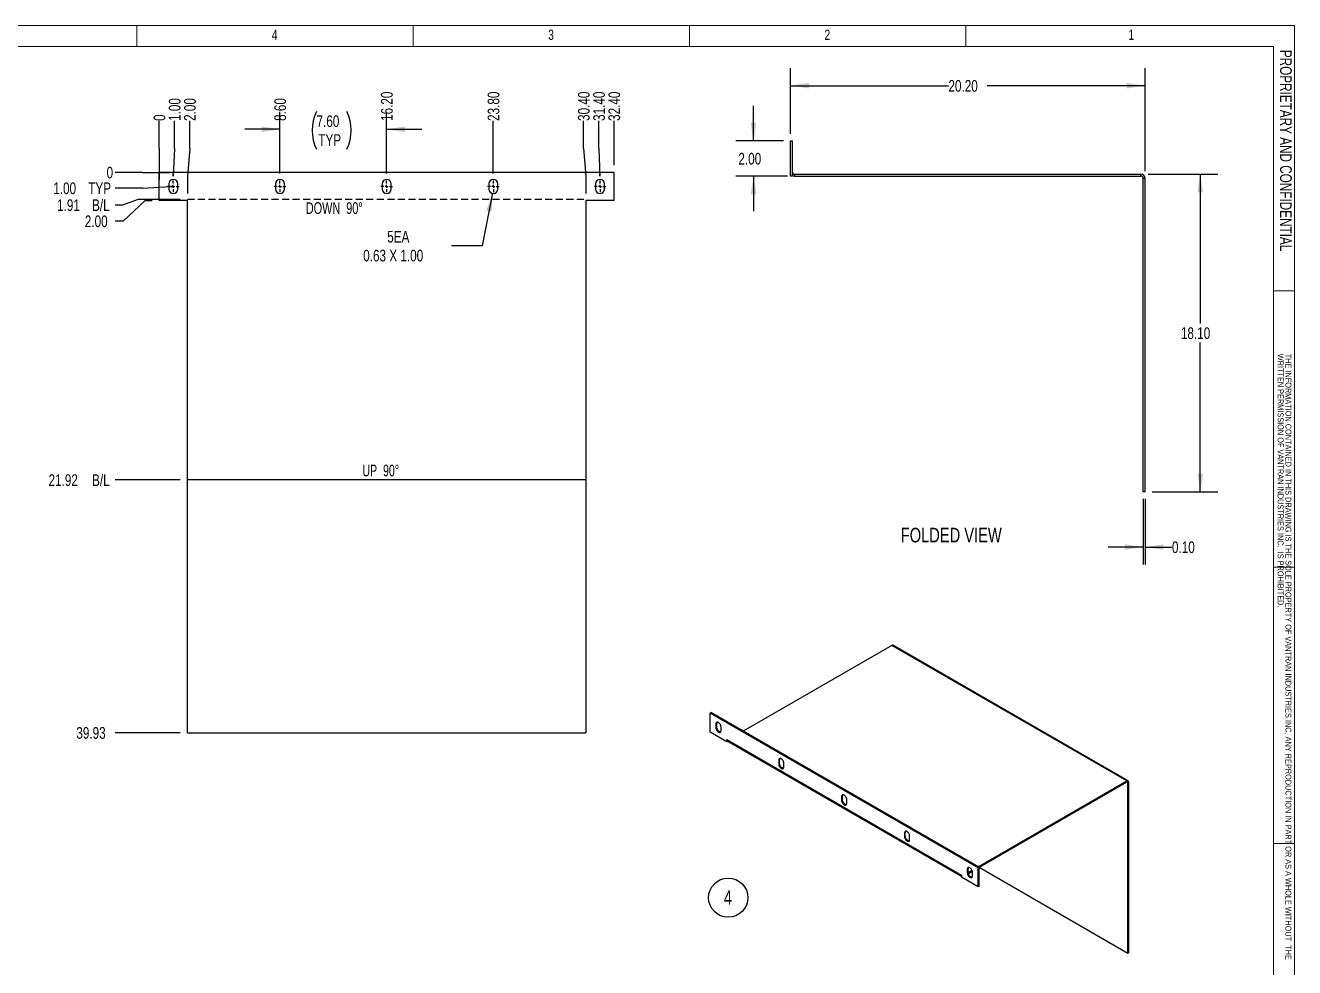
# Model space of a CAD drawing. Header units: inches. Extents: x 0.1 to 66.1, y 0.1 to 46.7.
# Drawn here: x 29.9 to 66.07, y 19.84 to 46.7 of the extents above; entities that cross this region are included whole.
import ezdxf

# ---------------------------------------------------------------- set-up
doc = ezdxf.new("R2010")
doc.units = ezdxf.units.IN
doc.header["$LTSCALE"] = 4
doc.header["$MEASUREMENT"] = 0
doc.linetypes.add('HIDDEN', pattern=[0.075, 0.05, -0.025])
doc.layers.add('FORMAT', color=7, linetype='Continuous')
doc.styles.add('SLDTEXTSTYLE0', font='TXT', dxfattribs={"width": 0.75})
doc.styles.add('SLDTEXTSTYLE2', font='TXT', dxfattribs={"width": 0.678571})
doc.styles.add('SLDTEXTSTYLE3', font='TXT', dxfattribs={"width": 0.694444})
doc.dimstyles.new('SLDDIMSTYLE10', dxfattribs={"dimtxt": 0.339844, "dimasz": 0.52, "dimexe": 0, "dimexo": 0.0625, "dimgap": 0.084961, "dimtad": 0, "dimtih": 1, "dimtoh": 1, "dimlfac": 1.25, "dimrnd": 1e-09, "dimzin": 4, "dimdsep": 46, "dimtxsty": 'SLDTEXTSTYLE0', "dimblk1": 'NONE', "dimblk2": 'NONE', "dimsah": 1, "dimcen": 0.09, "dimadec": 0, "dimazin": 1, "dimtfac": 1, "dimtofl": 0, "dimtmove": 0, "dimatfit": 3, "dimldrblk": 'NONE', "dimfxl": 0, "dimfrac": 2, "dimtolj": 1, "dimtzin": 12, "dimarcsym": 0})
doc.dimstyles.new('SLDDIMSTYLE11', dxfattribs={"dimtxt": 0.339844, "dimasz": 0.52, "dimexe": 0, "dimexo": 0.0625, "dimgap": 0.084961, "dimtad": 0, "dimtih": 1, "dimtoh": 1, "dimlfac": 1.25, "dimrnd": 1e-09, "dimzin": 12, "dimdsep": 46, "dimtxsty": 'SLDTEXTSTYLE0', "dimblk1": 'NONE', "dimblk2": 'NONE', "dimsah": 1, "dimcen": 0.09, "dimadec": 0, "dimazin": 3, "dimtfac": 1, "dimtofl": 0, "dimtmove": 0, "dimatfit": 3, "dimldrblk": 'NONE', "dimfxl": 0, "dimfrac": 2, "dimtolj": 1, "dimtzin": 12, "dimarcsym": 0})
doc.dimstyles.new('SLDDIMSTYLE12', dxfattribs={"dimtxt": 0.339844, "dimasz": 0.52, "dimexe": 0, "dimexo": 0.0625, "dimgap": 0.084961, "dimtad": 0, "dimtih": 1, "dimtoh": 1, "dimlfac": 1.25, "dimrnd": 1e-09, "dimzin": 12, "dimdsep": 46, "dimtxsty": 'SLDTEXTSTYLE0', "dimblk1": 'NONE', "dimblk2": 'NONE', "dimsah": 1, "dimcen": 0.09, "dimadec": 0, "dimazin": 3, "dimtfac": 1, "dimtofl": 0, "dimtmove": 0, "dimatfit": 3, "dimldrblk": 'NONE', "dimfxl": 0, "dimfrac": 2, "dimtolj": 1, "dimtzin": 12, "dimarcsym": 0})
doc.dimstyles.new('SLDDIMSTYLE13', dxfattribs={"dimtxt": 0.339844, "dimasz": 0.52, "dimexe": 0, "dimexo": 0.0625, "dimgap": 0.084961, "dimtad": 0, "dimtih": 1, "dimtoh": 1, "dimlfac": 1.25, "dimrnd": 1e-09, "dimzin": 4, "dimdsep": 46, "dimtxsty": 'SLDTEXTSTYLE0', "dimsah": 1, "dimcen": 0.09, "dimadec": 0, "dimazin": 1, "dimtfac": 1, "dimtmove": 0, "dimatfit": 0, "dimfxl": 0, "dimfrac": 2, "dimtolj": 1, "dimtzin": 12, "dimarcsym": 0})
doc.dimstyles.new('SLDDIMSTYLE14', dxfattribs={"dimtxt": 0.339844, "dimasz": 0.52, "dimexe": 0, "dimexo": 0.0625, "dimgap": 0.084961, "dimtad": 0, "dimtih": 1, "dimtoh": 1, "dimrnd": 1e-09, "dimzin": 4, "dimdsep": 46, "dimtxsty": 'SLDTEXTSTYLE0', "dimsah": 1, "dimcen": 0.09, "dimadec": 0, "dimazin": 1, "dimtfac": 1, "dimtmove": 0, "dimatfit": 0, "dimfxl": 0, "dimfrac": 2, "dimtolj": 1, "dimtzin": 12, "dimarcsym": 0})
doc.dimstyles.new('SLDDIMSTYLE15', dxfattribs={"dimtxt": 0.339844, "dimasz": 0.52, "dimexe": 0, "dimexo": 0.0625, "dimgap": 0.084961, "dimtad": 0, "dimtih": 1, "dimtoh": 1, "dimrnd": 1e-09, "dimzin": 0, "dimdsep": 46, "dimtxsty": 'SLDTEXTSTYLE0', "dimsah": 1, "dimcen": 0.09, "dimadec": 0, "dimazin": 0, "dimtfac": 1, "dimtmove": 0, "dimatfit": 0, "dimfxl": 0, "dimfrac": 2, "dimtolj": 1, "dimtzin": 12, "dimarcsym": 0})
doc.dimstyles.new('SLDDIMSTYLE4', dxfattribs={"dimtxt": 0.339844, "dimasz": 0.52, "dimexe": 0, "dimexo": 0.0625, "dimgap": 0.084961, "dimtad": 0, "dimtih": 1, "dimtoh": 1, "dimrnd": 1e-09, "dimzin": 4, "dimdsep": 46, "dimtxsty": 'SLDTEXTSTYLE0', "dimsah": 1, "dimcen": 0.09, "dimadec": 0, "dimazin": 1, "dimtfac": 1, "dimtofl": 0, "dimtmove": 0, "dimatfit": 3, "dimfxl": 0, "dimfrac": 2, "dimtolj": 1, "dimtzin": 12, "dimarcsym": 0})
doc.dimstyles.new('SLDDIMSTYLE8', dxfattribs={"dimtxt": 0.339844, "dimasz": 0.52, "dimexe": 0, "dimexo": 0.0625, "dimgap": 0.084961, "dimtad": 0, "dimtih": 1, "dimtoh": 1, "dimdec": 0, "dimlfac": 1.25, "dimrnd": 1e-09, "dimdsep": 46, "dimtxsty": 'SLDTEXTSTYLE0', "dimblk1": 'NONE', "dimblk2": 'NONE', "dimsah": 1, "dimcen": 0.09, "dimadec": 0, "dimazin": 2, "dimtfac": 1, "dimtdec": 0, "dimtofl": 0, "dimtmove": 0, "dimatfit": 3, "dimldrblk": 'NONE', "dimfxl": 0, "dimfrac": 2, "dimtolj": 1, "dimtzin": 12, "dimarcsym": 0})
doc.dimstyles.new('SLDDIMSTYLE9', dxfattribs={"dimtxt": 0.339844, "dimasz": 0.52, "dimexe": 0, "dimexo": 0.0625, "dimgap": 0.084961, "dimtad": 0, "dimtih": 1, "dimtoh": 1, "dimlfac": 1.25, "dimrnd": 1e-09, "dimzin": 4, "dimdsep": 46, "dimtxsty": 'SLDTEXTSTYLE0', "dimblk1": 'NONE', "dimblk2": 'NONE', "dimsah": 1, "dimcen": 0.09, "dimadec": 0, "dimazin": 1, "dimtfac": 1, "dimtofl": 0, "dimtmove": 0, "dimatfit": 3, "dimldrblk": 'NONE', "dimfxl": 0, "dimfrac": 2, "dimtolj": 1, "dimtzin": 12, "dimarcsym": 0})

# ---------------------------------------------------------------- blocks, each defined once
blk = doc.blocks.new('SW_NOTE_0')
at = {"color": 0, "linetype": 'Continuous', "lineweight": 0, "attachment_point": 1, "rotation": 270, "style": 'SLDTEXTSTYLE0'}
for s, insert, char_height in [('WRITTEN PERMISSION OF VANTRAN INDUSTRIES INC.  IS PROHIBITED.', (-0.007, 0), 0.16667), ('THE INFORMATION CONTAINED IN THIS DRAWING IS THE SOLE PROPERTY OF VANTRAN INDUSTRIES INC. ANY REPRODUCTION IN PART OR AS A WHOLE WITHOUT  THE', (0.215, 0), 0.166667)]:
    blk.add_mtext(s, dxfattribs=dict(at, insert=insert, char_height=char_height))
blk = doc.blocks.new('Drawing View15')
at = {"color": 7, "linetype": 'Continuous', "lineweight": 25}
for p, q in [((-12.435, -0.475), (-12.435, 0.325)), ((0.525, 0.325), (-12.435, 0.325)), ((-12.16, 0), (-12.16, -0.15)), ((-11.91, -0.15), (-11.91, 0)), ((-9.12, 0), (-9.12, -0.15)), ((-8.87, -0.15), (-8.87, 0)), ((-6.08, 0), (-6.08, -0.15)), ((-5.83, -0.15), (-5.83, 0)), ((-3.04, 0), (-3.04, -0.15)), ((-2.79, -0.15), (-2.79, 0)), ((0, 0), (0, -0.15)), ((0.25, -0.15), (0.25, 0)), ((0.525, -0.475), (0.525, 0.325)), ((-11.635, -0.475), (-12.435, -0.475)), ((-11.635, -15.645), (-11.635, -0.475)), ((0.525, -0.475), (-0.275, -0.475)), ((-0.275, -0.475), (-0.275, -15.645)), ((-11.635, -15.645), (-0.275, -15.645))]:
    blk.add_line(p, q, dxfattribs=at)
for centre, start, end in [((-12.035, 0), 0, 180), ((-8.995, 0), 0, 180), ((-5.955, 0), 0, 180), ((-2.915, 0), 0, 180), ((0.125, 0), 0, 180), ((-12.035, -0.15), 180, 0), ((-8.995, -0.15), 180, 0), ((-5.955, -0.15), 180, 0), ((-2.915, -0.15), 180, 0), ((0.125, -0.15), 180, 0)]:
    blk.add_arc(centre, 0.125, start, end, dxfattribs=at)
blk = doc.blocks.new('_D_17')
at = {"layer": 'FORMAT'}
for p, q in [((33.711, 43.186), (33.711, 43.974)), ((33.711, 43.186), (33.711, 42.399)), ((33.711, 42.399), (33.711, 42.309))]:
    blk.add_line(p, q, dxfattribs=at)
at = {"layer": 'FORMAT', "insert": (33.55, 43.974), "char_height": 0.333, "attachment_point": 1, "rotation": 90, "style": 'SLDTEXTSTYLE0'}
blk.add_mtext('0', dxfattribs=at)
blk = doc.blocks.new('_None')
blk = doc.blocks.new('_D_18')
at = {"layer": 'FORMAT'}
for p, q in [((34.145, 43.186), (34.145, 43.974)), ((34.145, 43.186), (34.111, 42.399)), ((34.111, 42.399), (34.111, 42.474))]:
    blk.add_line(p, q, dxfattribs=at)
at = {"layer": 'FORMAT', "insert": (33.983, 43.974), "char_height": 0.3333, "attachment_point": 1, "rotation": 90, "style": 'SLDTEXTSTYLE0'}
blk.add_mtext('1.00', dxfattribs=at)
blk = doc.blocks.new('_D_19')
at = {"layer": 'FORMAT'}
for p, q in [((34.578, 43.186), (34.578, 43.974)), ((34.578, 43.186), (34.511, 42.399)), ((34.511, 42.399), (34.511, 41.909))]:
    blk.add_line(p, q, dxfattribs=at)
at = {"layer": 'FORMAT', "insert": (34.417, 43.974), "char_height": 0.3333, "attachment_point": 1, "rotation": 90, "style": 'SLDTEXTSTYLE0'}
blk.add_mtext('2.00', dxfattribs=at)
blk = doc.blocks.new('_D_20')
at = {"layer": 'FORMAT'}
blk.add_line((37.151, 42.474), (37.151, 43.974), dxfattribs=at)
at = {"layer": 'FORMAT', "insert": (36.99, 43.974), "char_height": 0.3333, "attachment_point": 1, "rotation": 90, "style": 'SLDTEXTSTYLE0'}
blk.add_mtext('8.60', dxfattribs=at)
blk = doc.blocks.new('_D_21')
at = {"layer": 'FORMAT'}
blk.add_line((40.191, 42.474), (40.191, 43.974), dxfattribs=at)
at = {"layer": 'FORMAT', "insert": (40.03, 43.974), "char_height": 0.3333, "attachment_point": 1, "rotation": 90, "style": 'SLDTEXTSTYLE0'}
blk.add_mtext('16.20', dxfattribs=at)
blk = doc.blocks.new('_D_22')
at = {"layer": 'FORMAT'}
blk.add_line((43.231, 42.474), (43.231, 43.974), dxfattribs=at)
at = {"layer": 'FORMAT', "insert": (43.07, 43.974), "char_height": 0.3333, "attachment_point": 1, "rotation": 90, "style": 'SLDTEXTSTYLE0'}
blk.add_mtext('23.80', dxfattribs=at)
blk = doc.blocks.new('_D_23')
at = {"layer": 'FORMAT'}
for p, q in [((45.805, 43.186), (45.805, 43.974)), ((45.805, 43.186), (45.871, 42.399)), ((45.871, 42.399), (45.871, 41.909))]:
    blk.add_line(p, q, dxfattribs=at)
at = {"layer": 'FORMAT', "insert": (45.643, 43.974), "char_height": 0.3333, "attachment_point": 1, "rotation": 90, "style": 'SLDTEXTSTYLE0'}
blk.add_mtext('30.40', dxfattribs=at)
blk = doc.blocks.new('_D_24')
at = {"layer": 'FORMAT'}
for p, q in [((46.238, 43.186), (46.238, 43.974)), ((46.238, 43.186), (46.271, 42.399)), ((46.271, 42.399), (46.271, 42.474))]:
    blk.add_line(p, q, dxfattribs=at)
at = {"layer": 'FORMAT', "insert": (46.077, 43.974), "char_height": 0.3333, "attachment_point": 1, "rotation": 90, "style": 'SLDTEXTSTYLE0'}
blk.add_mtext('31.40', dxfattribs=at)
blk = doc.blocks.new('_D_25')
at = {"layer": 'FORMAT'}
blk.add_line((46.671, 42.709), (46.671, 43.974), dxfattribs=at)
at = {"layer": 'FORMAT', "insert": (46.51, 43.974), "char_height": 0.3333, "attachment_point": 1, "rotation": 90, "style": 'SLDTEXTSTYLE0'}
blk.add_mtext('32.40', dxfattribs=at)
blk = doc.blocks.new('_D_26')
at = {"layer": 'FORMAT'}
for p, q in [((33.239, 42.509), (32.452, 42.509)), ((33.239, 42.509), (34.026, 42.509)), ((34.026, 42.509), (33.911, 42.509))]:
    blk.add_line(p, q, dxfattribs=at)
at = {"layer": 'FORMAT', "insert": (32.209, 42.67), "char_height": 0.333, "attachment_point": 1, "style": 'SLDTEXTSTYLE0'}
blk.add_mtext('0', dxfattribs=at)
blk = doc.blocks.new('_D_27')
at = {"layer": 'FORMAT'}
for p, q in [((33.239, 42.06), (32.452, 42.06)), ((33.239, 42.06), (34.026, 42.109)), ((34.026, 42.109), (34.146, 42.109))]:
    blk.add_line(p, q, dxfattribs=at)
at = {"layer": 'FORMAT', "char_height": 0.3333, "attachment_point": 1, "style": 'SLDTEXTSTYLE0'}
for s, insert in [('1.00', (30.69, 42.221)), ('TYP', (31.688, 42.221))]:
    blk.add_mtext(s, dxfattribs=dict(at, insert=insert))
blk = doc.blocks.new('_D_28')
at = {"layer": 'FORMAT'}
for p, q in [((32.645, 41.578), (33.116, 41.746)), ((33.116, 41.746), (34.311, 41.746)), ((32.645, 41.578), (32.452, 41.578))]:
    blk.add_line(p, q, dxfattribs=at)
at = {"layer": 'FORMAT', "char_height": 0.3333, "attachment_point": 1, "style": 'SLDTEXTSTYLE0'}
for s, insert in [('1.91', (30.798, 41.74)), ('B/L', (31.796, 41.74))]:
    blk.add_mtext(s, dxfattribs=dict(at, insert=insert))
blk = doc.blocks.new('_D_29')
at = {"layer": 'FORMAT'}
for p, q in [((32.682, 41.119), (33.311, 41.709)), ((33.311, 41.709), (33.511, 41.709)), ((32.682, 41.119), (32.452, 41.119))]:
    blk.add_line(p, q, dxfattribs=at)
at = {"layer": 'FORMAT', "insert": (31.589, 41.28), "char_height": 0.3333, "attachment_point": 1, "style": 'SLDTEXTSTYLE0'}
blk.add_mtext('2.00', dxfattribs=at)
blk = doc.blocks.new('_D_30')
at = {"layer": 'FORMAT'}
blk.add_line((34.311, 33.741), (32.452, 33.741), dxfattribs=at)
at = {"layer": 'FORMAT', "char_height": 0.3333, "attachment_point": 1, "style": 'SLDTEXTSTYLE0'}
for s, insert in [('21.92', (30.555, 33.903)), ('B/L', (31.796, 33.903))]:
    blk.add_mtext(s, dxfattribs=dict(at, insert=insert))
blk = doc.blocks.new('_D_31')
at = {"layer": 'FORMAT'}
blk.add_line((34.311, 26.539), (32.452, 26.539), dxfattribs=at)
at = {"layer": 'FORMAT', "insert": (31.347, 26.7), "char_height": 0.3333, "attachment_point": 1, "style": 'SLDTEXTSTYLE0'}
blk.add_mtext('39.93', dxfattribs=at)
blk = doc.blocks.new('_D_32')
at = {"layer": 'FORMAT'}
for p, q in [((37.151, 42.474), (37.151, 44.235)), ((40.191, 42.474), (40.191, 44.235)), ((37.151, 43.735), (36.151, 43.735)), ((40.191, 43.735), (41.191, 43.735))]:
    blk.add_line(p, q, dxfattribs=at)
for centre, start, end in [((39.266, 43.703), 153.4349, 206.5651), ((37.983, 43.703), 333.4349, 26.5651)]:
    blk.add_arc(centre, 1.199, start, end, dxfattribs=at)
for points in [[(37.151, 43.735), (36.631, 43.815), (36.631, 43.655)], [(40.191, 43.735), (40.711, 43.655), (40.711, 43.815)]]:
    blk.add_solid(points, dxfattribs=at)
at = {"layer": 'FORMAT', "char_height": 0.3333, "attachment_point": 1, "style": 'SLDTEXTSTYLE0'}
for s, insert in [('7.60', (38.193, 44.133)), ('TYP', (38.244, 43.596))]:
    blk.add_mtext(s, dxfattribs=dict(at, insert=insert))
blk = doc.blocks.new('SW_RADIAL_DIMENSION_3')
at = {"layer": 'FORMAT', "color": 0}
for p, q in [((3, 1.501), (2.704, 0)), ((2.704, 0), (1.829, 0))]:
    blk.add_line(p, q, dxfattribs=at)
blk.add_solid([(3, 1.501), (2.821, 1.006), (2.978, 0.975)], dxfattribs=at)
at = {"layer": 'FORMAT', "color": 0, "attachment_point": 1, "style": 'SLDTEXTSTYLE0'}
for s, insert, char_height in [('5EA', (0, 0.43), 0.3333), ('0.63 X 1.00', (-0.685, -0.107), 0.33333)]:
    blk.add_mtext(s, dxfattribs=dict(at, insert=insert, char_height=char_height))
blk = doc.blocks.new('SW_CENTERMARKSYMBOL_11')
at = {"layer": 'FORMAT', "color": 0, "linetype": 'Continuous'}
for p, q in [((-0.08, 0), (-0.165, 0)), ((0, 0), (-0.04, 0)), ((0, 0.08), (0, 0.165)), ((0, 0), (0, 0.04)), ((0, 0), (0, -0.04)), ((0, 0), (0.04, 0)), ((0.08, 0), (0.165, 0)), ((0, -0.08), (0, -0.165))]:
    blk.add_line(p, q, dxfattribs=at)
blk = doc.blocks.new('SW_CENTERMARKSYMBOL_12')
at = {"layer": 'FORMAT', "color": 0, "linetype": 'Continuous'}
for p, q in [((-0.08, 0), (-0.165, 0)), ((0, 0), (-0.04, 0)), ((0, 0.08), (0, 0.165)), ((0, 0), (0, 0.04)), ((0, 0), (0, -0.04)), ((0, 0), (0.04, 0)), ((0.08, 0), (0.165, 0)), ((0, -0.08), (0, -0.165))]:
    blk.add_line(p, q, dxfattribs=at)
blk = doc.blocks.new('SW_CENTERMARKSYMBOL_13')
at = {"layer": 'FORMAT', "color": 0, "linetype": 'Continuous'}
for p, q in [((-0.08, 0), (-0.165, 0)), ((0, 0), (-0.04, 0)), ((0, 0.08), (0, 0.165)), ((0, 0), (0, 0.04)), ((0, 0), (0, -0.04)), ((0, 0), (0.04, 0)), ((0.08, 0), (0.165, 0)), ((0, -0.08), (0, -0.165))]:
    blk.add_line(p, q, dxfattribs=at)
blk = doc.blocks.new('SW_CENTERMARKSYMBOL_14')
at = {"layer": 'FORMAT', "color": 0, "linetype": 'Continuous'}
for p, q in [((-0.08, 0), (-0.165, 0)), ((0, 0), (-0.04, 0)), ((0, 0.08), (0, 0.165)), ((0, 0), (0, 0.04)), ((0, 0), (0, -0.04)), ((0, 0), (0.04, 0)), ((0.08, 0), (0.165, 0)), ((0, -0.08), (0, -0.165))]:
    blk.add_line(p, q, dxfattribs=at)
blk = doc.blocks.new('SW_CENTERMARKSYMBOL_15')
at = {"layer": 'FORMAT', "color": 0, "linetype": 'Continuous'}
for p, q in [((-0.08, 0), (-0.165, 0)), ((0, 0), (-0.04, 0)), ((0, 0.08), (0, 0.165)), ((0, 0), (0, 0.04)), ((0, 0), (0, -0.04)), ((0, 0), (0.04, 0)), ((0.08, 0), (0.165, 0)), ((0, -0.08), (0, -0.165))]:
    blk.add_line(p, q, dxfattribs=at)
blk = doc.blocks.new('Drawing View16')
at = {"color": 7, "linetype": 'Continuous', "lineweight": 25}
for p, q in [((4.691, 2.718), (0.456, 0.273)), ((11.385, -1.146), (4.691, 2.718)), ((11.423, -1.142), (4.729, 2.722)), ((-0.487, 0.789), (-0.463, 0.803)), ((-0.487, 0.245), (-0.487, 0.789)), ((7.149, -3.62), (-0.487, 0.789)), ((7.174, -3.605), (-0.463, 0.803)), ((-0.301, 0.489), (-0.325, 0.474)), ((-0.325, 0.474), (-0.325, 0.372)), ((-0.301, 0.387), (-0.325, 0.372)), ((-0.301, 0.387), (-0.301, 0.489)), ((-0.178, 0.287), (-0.178, 0.389)), ((-0.016, -0.027), (-0.487, 0.245)), ((-0.016, 0.035), (6.678, -3.829)), ((-0.016, -0.027), (-0.016, 0.035)), ((0, 0), (6.678, -3.855)), ((0.009, -0.013), (-0.016, -0.027)), ((0.009, -0.013), (0.009, -0.005)), ((1.491, -0.546), (1.466, -0.56)), ((1.466, -0.56), (1.466, -0.662)), ((1.491, -0.648), (1.466, -0.662)), ((1.491, -0.648), (1.491, -0.546)), ((1.613, -0.747), (1.613, -0.645)), ((7.15, -3.591), (11.385, -1.146)), ((7.174, -3.605), (11.385, -1.174)), ((11.385, -1.174), (11.385, -1.146)), ((11.385, -1.174), (11.415, -1.191)), ((11.415, -1.191), (11.439, -1.177)), ((11.415, -6.055), (11.415, -1.191)), ((11.439, -6.041), (11.439, -1.177)), ((3.282, -1.58), (3.257, -1.594)), ((3.257, -1.594), (3.257, -1.696)), ((3.282, -1.682), (3.257, -1.696)), ((3.282, -1.682), (3.282, -1.58)), ((3.405, -1.781), (3.405, -1.679)), ((5.073, -2.614), (5.049, -2.628)), ((5.049, -2.628), (5.049, -2.73)), ((5.073, -2.716), (5.049, -2.73)), ((5.073, -2.716), (5.073, -2.614)), ((5.196, -2.815), (5.196, -2.713)), ((7.149, -3.62), (7.174, -3.605)), ((7.174, -4.15), (7.174, -3.605)), ((7.174, -3.607), (11.415, -6.055)), ((6.678, -3.829), (6.678, -3.892)), ((7.149, -4.164), (6.678, -3.892)), ((6.865, -3.648), (6.84, -3.662)), ((6.84, -3.662), (6.84, -3.764)), ((6.865, -3.75), (6.84, -3.764)), ((6.865, -3.75), (6.865, -3.648)), ((6.865, -3.755), (6.975, -3.692)), ((6.869, -3.781), (6.983, -3.716)), ((6.987, -3.849), (6.987, -3.747)), ((7.149, -4.164), (7.149, -3.62)), ((7.174, -4.15), (7.149, -4.164)), ((11.439, -6.041), (11.415, -6.055))]:
    blk.add_line(p, q, dxfattribs=at)
at = {"color": 7, "linetype": 'Continuous', "lineweight": 25, "flags": 128}
for points in [[(-0.178, 0.389), (-0.18, 0.409), (-0.185, 0.43), (-0.194, 0.452), (-0.206, 0.472), (-0.22, 0.49), (-0.235, 0.505), (-0.252, 0.517), (-0.268, 0.524), (-0.284, 0.527), (-0.297, 0.525), (-0.309, 0.518), (-0.318, 0.507), (-0.323, 0.492), (-0.325, 0.474)], [(-0.325, 0.372), (-0.323, 0.352), (-0.318, 0.331), (-0.309, 0.31), (-0.297, 0.29), (-0.284, 0.272), (-0.268, 0.256), (-0.252, 0.245), (-0.235, 0.237), (-0.22, 0.235), (-0.206, 0.237), (-0.194, 0.243), (-0.185, 0.255), (-0.18, 0.269), (-0.178, 0.287)], [(-0.189, 0.249), (-0.195, 0.249), (-0.211, 0.252), (-0.227, 0.259), (-0.243, 0.271), (-0.259, 0.286), (-0.273, 0.304), (-0.284, 0.324), (-0.293, 0.345), (-0.299, 0.367), (-0.301, 0.387)], [(1.613, -0.645), (1.612, -0.625), (1.606, -0.604), (1.597, -0.582), (1.586, -0.562), (1.572, -0.544), (1.556, -0.529), (1.54, -0.517), (1.523, -0.51), (1.508, -0.507), (1.494, -0.509), (1.482, -0.516), (1.473, -0.527), (1.468, -0.542), (1.466, -0.56)], [(1.466, -0.662), (1.468, -0.682), (1.473, -0.703), (1.482, -0.724), (1.494, -0.744), (1.508, -0.763), (1.523, -0.778), (1.54, -0.789), (1.556, -0.797), (1.572, -0.799), (1.586, -0.797), (1.597, -0.791), (1.606, -0.78), (1.612, -0.765), (1.613, -0.747)], [(1.603, -0.785), (1.596, -0.785), (1.581, -0.783), (1.564, -0.775), (1.548, -0.764), (1.532, -0.748), (1.519, -0.73), (1.507, -0.71), (1.498, -0.689), (1.493, -0.668), (1.491, -0.648)], [(3.405, -1.679), (3.403, -1.659), (3.397, -1.638), (3.389, -1.617), (3.377, -1.596), (3.363, -1.578), (3.348, -1.563), (3.331, -1.551), (3.315, -1.544), (3.299, -1.541), (3.285, -1.543), (3.274, -1.55), (3.265, -1.561), (3.259, -1.576), (3.257, -1.594)], [(3.257, -1.696), (3.259, -1.716), (3.265, -1.737), (3.274, -1.758), (3.285, -1.778), (3.299, -1.797), (3.315, -1.812), (3.331, -1.824), (3.348, -1.831), (3.363, -1.834), (3.377, -1.831), (3.389, -1.825), (3.397, -1.814), (3.403, -1.799), (3.405, -1.781)], [(3.394, -1.819), (3.388, -1.819), (3.372, -1.817), (3.356, -1.809), (3.339, -1.798), (3.324, -1.782), (3.31, -1.764), (3.298, -1.744), (3.289, -1.723), (3.284, -1.702), (3.282, -1.682)], [(5.196, -2.713), (5.194, -2.693), (5.189, -2.672), (5.18, -2.651), (5.168, -2.631), (5.154, -2.612), (5.139, -2.597), (5.122, -2.585), (5.106, -2.578), (5.09, -2.575), (5.077, -2.578), (5.065, -2.584), (5.056, -2.595), (5.051, -2.61), (5.049, -2.628)], [(5.049, -2.73), (5.051, -2.75), (5.056, -2.771), (5.065, -2.792), (5.077, -2.813), (5.09, -2.831), (5.106, -2.846), (5.122, -2.858), (5.139, -2.865), (5.154, -2.868), (5.168, -2.866), (5.18, -2.859), (5.189, -2.848), (5.194, -2.833), (5.196, -2.815)], [(5.185, -2.853), (5.179, -2.853), (5.164, -2.851), (5.147, -2.843), (5.131, -2.832), (5.115, -2.817), (5.101, -2.798), (5.09, -2.778), (5.081, -2.757), (5.075, -2.736), (5.073, -2.716)], [(6.987, -3.747), (6.986, -3.727), (6.98, -3.706), (6.971, -3.685), (6.96, -3.665), (6.946, -3.646), (6.93, -3.631), (6.914, -3.62), (6.897, -3.612), (6.882, -3.61), (6.868, -3.612), (6.856, -3.618), (6.847, -3.629), (6.842, -3.644), (6.84, -3.662)], [(6.84, -3.764), (6.842, -3.784), (6.847, -3.805), (6.856, -3.826), (6.868, -3.847), (6.882, -3.865), (6.897, -3.88), (6.914, -3.892), (6.93, -3.899), (6.946, -3.902), (6.96, -3.9), (6.971, -3.893), (6.98, -3.882), (6.986, -3.867), (6.987, -3.849)], [(6.977, -3.887), (6.97, -3.888), (6.955, -3.885), (6.938, -3.878), (6.922, -3.866), (6.906, -3.851), (6.893, -3.832), (6.881, -3.812), (6.872, -3.791), (6.867, -3.77), (6.865, -3.75)]]:
    blk.add_lwpolyline(points, dxfattribs=at)
at = {"color": 7, "linetype": 'Continuous', "lineweight": 25}
for centre, radius, start, end in [((4.714, 2.687), 0.0385, 65.6929, 125.6176), ((-0.24, 0.492), 0.0606, 145.2262, 183.2477), ((0.023, 0.031), 0.039, 174.7862, 233.9017), ((1.551, -0.542), 0.0606, 145.2262, 183.2477), ((11.406, -1.172), 0.0334, 350.786, 129.2033), ((11.397, -1.189), 0.0182, 350.786, 129.2033), ((3.343, -1.576), 0.0606, 145.2262, 183.2477), ((5.134, -2.61), 0.0606, 145.2262, 183.2477), ((6.925, -3.644), 0.0606, 145.2262, 183.2477)]:
    blk.add_arc(centre, radius, start, end, dxfattribs=at)
blk = doc.blocks.new('SW_NOTE_0_2')
at = {"layer": 'FORMAT', "color": 0}
blk.add_circle((0.152, 0.324), 0.56, dxfattribs=at)
at = {"layer": 'FORMAT', "color": 0, "insert": (0.143, 0.537), "char_height": 0.417, "attachment_point": 2, "style": 'SLDTEXTSTYLE0'}
blk.add_mtext('4', dxfattribs=at)
blk = doc.blocks.new('Drawing View17')
at = {"color": 7, "linetype": 'Continuous', "lineweight": 25}
for p, q in [((-0.0523, 1), (0, 1)), ((-0.0523, 0), (-0.0523, 1)), ((0, 0), (0, 1)), ((0, 0), (-0.0523, 0)), ((0.0625, 0.0523), (0.0625, 0)), ((0.0625, 0.0523), (9.9329, 0.0523)), ((0.0625, 0), (9.9329, 0)), ((9.9329, 0), (9.9329, 0.0523)), ((9.9954, -8.9977), (9.9954, -0.0625)), ((9.9954, -0.0625), (10.0477, -0.0625)), ((10.0477, -8.9977), (10.0477, -0.0625)), ((10.0477, -8.9977), (9.9954, -8.9977))]:
    blk.add_line(p, q, dxfattribs=at)
for centre, radius, start, end in [((0.0625, 0.1148), 0.0625, 180, 270), ((0.0625, 0.1148), 0.1148, 237.01462, 270), ((9.9329, -0.0625), 0.1148, 0, 90), ((9.9329, -0.0625), 0.0625, 0, 90)]:
    blk.add_arc(centre, radius, start, end, dxfattribs=at)
blk = doc.blocks.new('_D_33')
at = {"layer": 'FORMAT'}
for p, q in [((61.889, 42.455), (63.879, 42.455)), ((63.379, 42.455), (63.379, 38.198)), ((63.379, 33.405), (63.379, 37.662)), ((62.004, 33.405), (63.879, 33.405))]:
    blk.add_line(p, q, dxfattribs=at)
for points in [[(63.379, 42.455), (63.299, 41.935), (63.459, 41.935)], [(63.379, 33.405), (63.459, 33.925), (63.299, 33.925)]]:
    blk.add_solid(points, dxfattribs=at)
at = {"layer": 'FORMAT', "insert": (62.826, 38.092), "char_height": 0.3333, "attachment_point": 1, "style": 'SLDTEXTSTYLE0'}
blk.add_mtext('18.10', dxfattribs=at)
blk = doc.blocks.new('_D_34')
at = {"layer": 'FORMAT'}
for p, q in [((50.646, 43.403), (50.646, 44.403)), ((51.504, 43.403), (50.146, 43.403)), ((51.619, 42.403), (50.146, 42.403)), ((50.646, 42.403), (50.646, 41.403))]:
    blk.add_line(p, q, dxfattribs=at)
for points in [[(50.646, 43.403), (50.726, 43.923), (50.566, 43.923)], [(50.646, 42.403), (50.566, 41.883), (50.726, 41.883)]]:
    blk.add_solid(points, dxfattribs=at)
at = {"layer": 'FORMAT', "insert": (50.215, 43.064), "char_height": 0.3333, "attachment_point": 1, "style": 'SLDTEXTSTYLE0'}
blk.add_mtext('2.00', dxfattribs=at)
blk = doc.blocks.new('_D_35')
at = {"layer": 'FORMAT'}
for p, q in [((51.704, 43.603), (51.704, 45.478)), ((61.804, 42.54), (61.804, 45.478)), ((51.704, 44.978), (56.201, 44.978)), ((61.804, 44.978), (57.306, 44.978))]:
    blk.add_line(p, q, dxfattribs=at)
for points in [[(51.704, 44.978), (52.224, 44.898), (52.224, 45.058)], [(61.804, 44.978), (61.284, 45.058), (61.284, 44.898)]]:
    blk.add_solid(points, dxfattribs=at)
at = {"layer": 'FORMAT', "insert": (56.201, 45.139), "char_height": 0.3333, "attachment_point": 1, "style": 'SLDTEXTSTYLE0'}
blk.add_mtext('20.20', dxfattribs=at)
blk = doc.blocks.new('_D_36')
at = {"layer": 'FORMAT'}
for p, q in [((61.751, 33.205), (61.751, 31.33)), ((61.804, 33.205), (61.804, 31.33)), ((61.751, 31.83), (60.751, 31.83)), ((61.804, 31.83), (62.571, 31.83))]:
    blk.add_line(p, q, dxfattribs=at)
for points in [[(61.751, 31.83), (61.231, 31.91), (61.231, 31.75)], [(61.804, 31.83), (62.324, 31.75), (62.324, 31.91)]]:
    blk.add_solid(points, dxfattribs=at)
at = {"layer": 'FORMAT', "insert": (62.571, 31.992), "char_height": 0.3333, "attachment_point": 1, "style": 'SLDTEXTSTYLE0'}
blk.add_mtext('0.10', dxfattribs=at)

msp = doc.modelspace()

# ---------------------------------------------------------------- linework, layer by layer
at = {"color": 7, "linetype": 'Continuous', "lineweight": 18}
for p, q in [((0.0748, 46.6969), (66.0669, 46.6969)), ((33.0709, 46.0969), (33.0709, 46.6969)), ((40.9449, 46.0969), (40.9449, 46.6969)), ((48.8189, 46.0969), (48.8189, 46.6969)), ((56.6929, 46.0969), (56.6929, 46.6969)), ((66.0669, 46.6969), (66.0669, 0.0748)), ((33.0709, 46.577), (33.0709, 46.0967)), ((0.6748, 46.0969), (65.4669, 46.0969)), ((65.4669, 46.0969), (65.4669, 0.6748)), ((65.4669, 39.1339), (66.0669, 39.1339)), ((65.4669, 31.2598), (66.0669, 31.2598)), ((65.9471, 23.3858), (65.4668, 23.3858)), ((65.4669, 23.3858), (66.0669, 23.3858)), ((65.5669, 23.3858), (66.0069, 23.3858))]:
    msp.add_line(p, q, dxfattribs=at)
at = {"color": 7, "linetype": 'HIDDEN'}
msp.add_line((34.5115, 41.7464), (45.8715, 41.7464), dxfattribs=at)
at = {"color": 7, "linetype": 'Continuous'}
msp.add_line((45.8715, 33.7414), (34.5115, 33.7414), dxfattribs=at)

# ---------------------------------------------------------------- block references
at = {"color": 7, "linetype": 'Continuous', "lineweight": 25}
for name, p in [('Drawing View17', (51.756, 42.403)), ('Drawing View15', (46.1465, 42.1839)), ('Drawing View16', (49.8993, 26.3098))]:
    msp.add_blockref(name, p, dxfattribs=at)
at = {"color": 7, "linetype": 'Continuous', "lineweight": 0}
msp.add_blockref('SW_NOTE_0', (65.7586, 37.3399), dxfattribs=at)
at = {"layer": 'FORMAT', "linetype": 'Continuous'}
for name, p in [('SW_CENTERMARKSYMBOL_11', (34.1115, 42.1089)), ('SW_CENTERMARKSYMBOL_12', (37.1515, 42.1089)), ('SW_CENTERMARKSYMBOL_13', (40.1915, 42.1089)), ('SW_CENTERMARKSYMBOL_14', (43.2315, 42.1089)), ('SW_CENTERMARKSYMBOL_15', (46.2715, 42.1089))]:
    msp.add_blockref(name, p, dxfattribs=at)
at = {"layer": 'FORMAT'}
for name, p in [('SW_RADIAL_DIMENSION_3', (40.2076, 40.4102)), ('SW_NOTE_0_2', (49.7736, 21.5143))]:
    msp.add_blockref(name, p, dxfattribs=at)

# ---------------------------------------------------------------- texts
at = {"color": 7, "linetype": 'Continuous', "lineweight": 0, "attachment_point": 2}
for s, insert, char_height, style in [('4', (37.002, 46.576), 0.2917, 'SLDTEXTSTYLE0'), ('3', (44.876, 46.576), 0.2917, 'SLDTEXTSTYLE0'), ('2', (52.75, 46.576), 0.2917, 'SLDTEXTSTYLE0'), ('1', (61.4114, 46.576), 0.2917, 'SLDTEXTSTYLE0'), ('DOWN  90°', (38.6979, 41.6559), 0.33333, 'SLDTEXTSTYLE3'), ('UP  90°', (40.0222, 34.1782), 0.33333, 'SLDTEXTSTYLE2')]:
    msp.add_mtext(s, dxfattribs=dict(at, insert=insert, char_height=char_height, style=style))
at = {"color": 7, "linetype": 'Continuous', "lineweight": 0, "insert": (65.9852, 45.9992), "char_height": 0.333333, "attachment_point": 1, "rotation": 270, "style": 'SLDTEXTSTYLE0'}
msp.add_mtext('PROPRIETARY AND CONFIDENTIAL', dxfattribs=at)
at = {"layer": 'FORMAT', "insert": (54.8421, 32.3788), "char_height": 0.416667, "attachment_point": 1, "style": 'SLDTEXTSTYLE0'}
msp.add_mtext('FOLDED VIEW', dxfattribs=at)

# ---------------------------------------------------------------- dimensions: what is measured, and where the dimension line sits
at = {"layer": 'FORMAT'}
for base, p1, p2, dimstyle, picture, middle in [((61.8037, 44.9778), (51.7037, 43.403), (61.8037, 42.3405), 'SLDDIMSTYLE4', '_D_35', (56.7537, 44.9778)), ((61.7514, 31.8305), (61.8037, 33.4053), (61.7514, 33.4053), 'SLDDIMSTYLE15', '_D_36', (63.0025, 31.8305))]:
    dim = msp.add_linear_dim(base=base, p1=p1, p2=p2, dimstyle=dimstyle, dxfattribs=at)
    dim.commit()
    dim.dimension.update_dxf_attribs({"geometry": picture, "text_midpoint": middle, "dimtype": 160})
for feature_location, offset, dtype, origin, dimstyle, picture, middle in [((40.1915, 42.2739), (0, 1.6997), 1, (33.7115, 42.5089), 'SLDDIMSTYLE9', '_D_21', (40.1915, 44.5261)), ((43.2315, 42.2739), (0, 1.6997), 1, (33.7115, 42.5089), 'SLDDIMSTYLE9', '_D_22', (43.2315, 44.5261)), ((45.8715, 41.7089), (-0.0669, 2.2647), 1, (33.7115, 42.5089), 'SLDDIMSTYLE9', '_D_23', (45.8046, 44.5261)), ((46.2715, 42.2739), (-0.0334, 1.6997), 1, (33.7115, 42.5089), 'SLDDIMSTYLE9', '_D_24', (46.2381, 44.5261)), ((46.6715, 42.5089), (0, 1.4647), 1, (33.7115, 42.5089), 'SLDDIMSTYLE9', '_D_25', (46.6715, 44.5261)), ((34.1115, 42.2739), (0.0334, 1.6997), 1, (33.7115, 42.5089), 'SLDDIMSTYLE9', '_D_18', (34.1449, 44.4048)), ((34.5115, 41.7089), (0.0669, 2.2647), 1, (33.7115, 42.5089), 'SLDDIMSTYLE9', '_D_19', (34.5783, 44.4048)), ((37.1515, 42.2739), (0, 1.6997), 1, (33.7115, 42.5089), 'SLDDIMSTYLE9', '_D_20', (37.1515, 44.4048)), ((33.7114932465, 42.508942176), (0, 1.46467136), 1, (33.7114932465, 42.508942176), 'SLDDIMSTYLE8', '_D_17', (33.7114932465, 44.0949098314)), ((34.5115, 26.5389), (-2.0598, 0), 0, (33.7115, 42.5089), 'SLDDIMSTYLE12', '_D_31', (31.8992, 26.5389)), ((33.7115, 41.7089), (-1.2598, -0.5901), 0, (33.7115, 42.5089), 'SLDDIMSTYLE9', '_D_29', (32.0205, 41.1189)), ((33.7114932465, 42.508942176), (-1.2598425197, 0), 0, (33.7114932465, 42.508942176), 'SLDDIMSTYLE8', '_D_26', (32.3303544314, 42.508942176))]:
    dim = msp.add_ordinate_dim(feature_location=feature_location, offset=offset, dtype=dtype, origin=origin, dimstyle=dimstyle, dxfattribs=at)
    dim.commit()
    dim.dimension.update_dxf_attribs({"geometry": picture, "text_midpoint": middle})
dim = msp.add_linear_dim(base=(40.1915, 43.7353), p1=(37.1515, 42.2739), p2=(40.1915, 42.2739), text='(<>\\PTYP)', dimstyle='SLDDIMSTYLE13', dxfattribs=at)
dim.commit()
dim.dimension.update_dxf_attribs({"geometry": '_D_32', "text_midpoint": (38.6245, 43.7353), "dimtype": 160})
for base, p1, p2, dimstyle, picture, middle in [((50.6458, 42.403), (51.7037, 43.403), (51.8185, 42.403), 'SLDDIMSTYLE14', '_D_34', (50.6458, 42.903)), ((63.3785, 33.4053), (61.6889, 42.4553), (61.8037, 33.4053), 'SLDDIMSTYLE4', '_D_33', (63.3785, 37.9303))]:
    dim = msp.add_linear_dim(base=base, p1=p1, p2=p2, angle=90, dimstyle=dimstyle, dxfattribs=at)
    dim.commit()
    dim.dimension.update_dxf_attribs({"geometry": picture, "text_midpoint": middle, "dimtype": 160})
for feature_location, offset, text, dimstyle, picture, middle in [((34.5115, 33.7414), (-2.0598, 0), '<> B/L', 'SLDDIMSTYLE11', '_D_30', (31.5035, 33.7414)), ((33.9465, 42.1089), (-1.4948, -0.0492), '<> TYP', 'SLDDIMSTYLE10', '_D_27', (31.5708, 42.0598)), ((34.5115, 41.7464), (-2.0598, -0.168), '<> B/L', 'SLDDIMSTYLE11', '_D_28', (31.6248, 41.5784))]:
    dim = msp.add_ordinate_dim(feature_location=feature_location, offset=offset, dtype=0, origin=(33.7115, 42.5089), text=text, dimstyle=dimstyle, dxfattribs=at)
    dim.commit()
    dim.dimension.update_dxf_attribs({"geometry": picture, "text_midpoint": middle})

doc.saveas('drawing.dxf')
